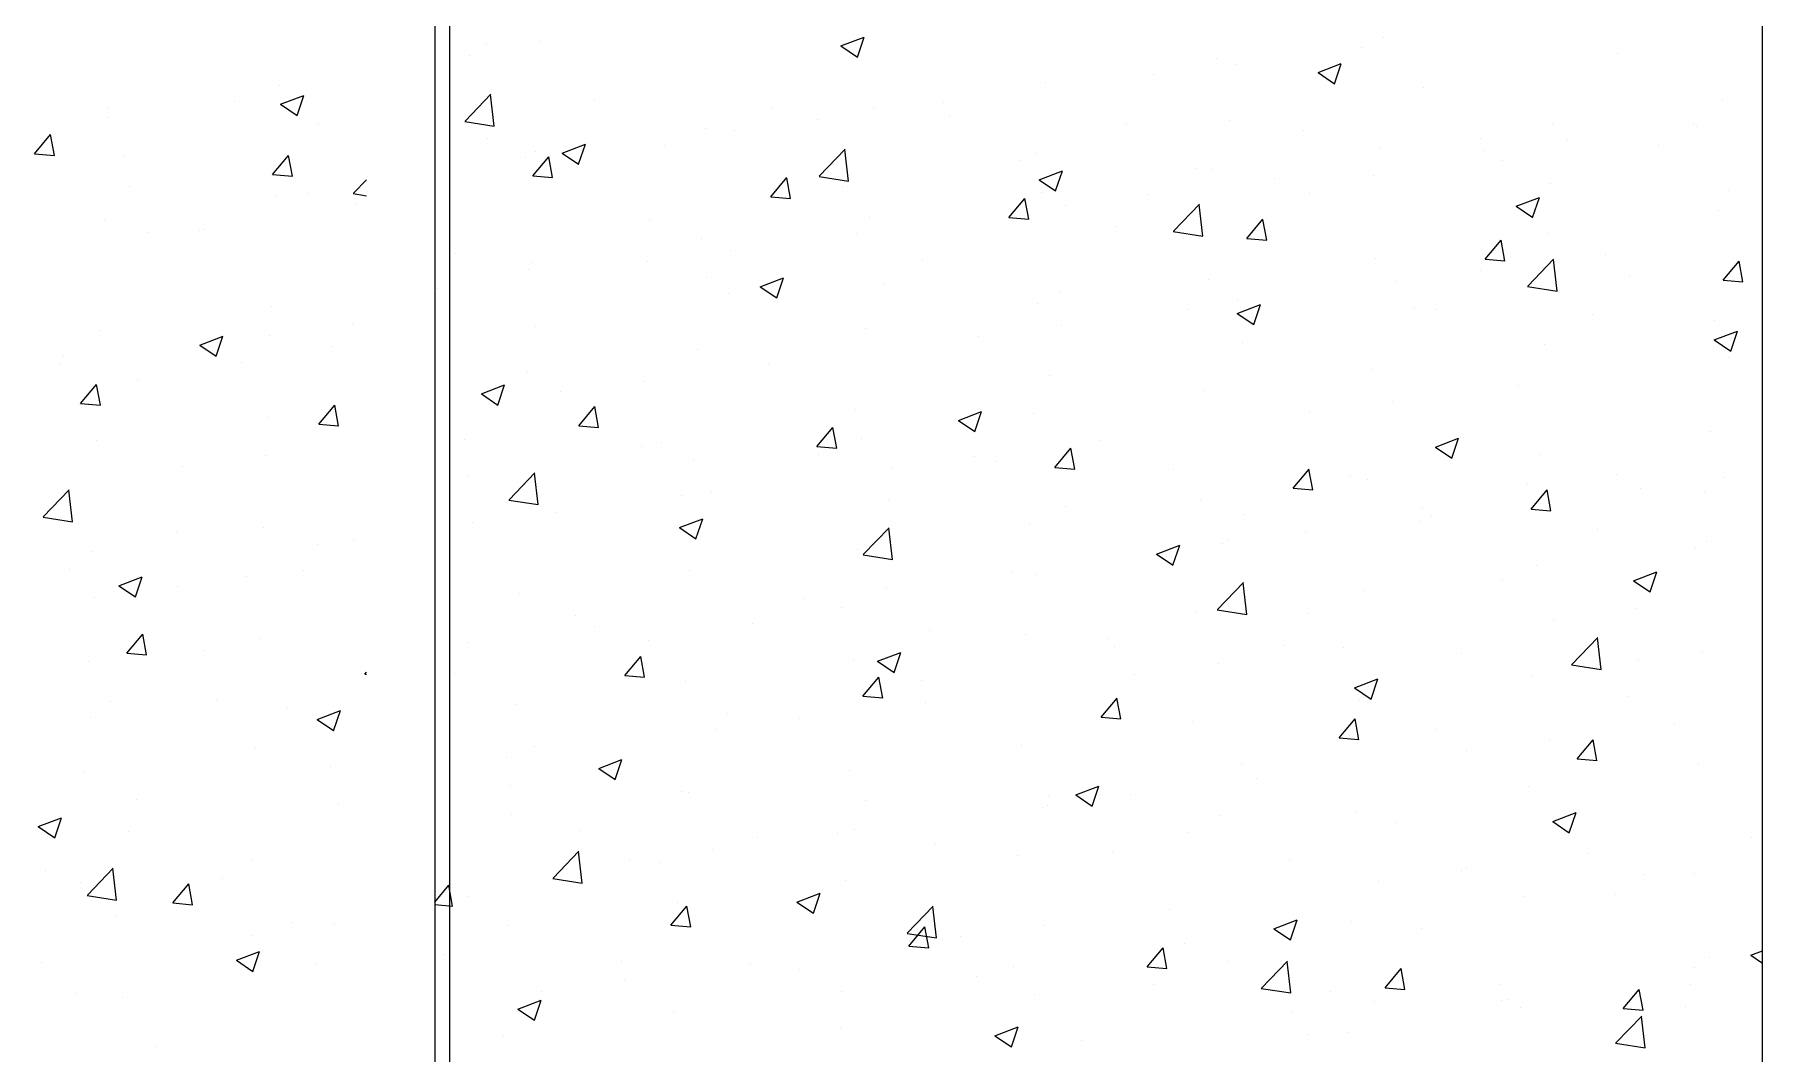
# Model space of a CAD drawing. Header units: millimetres. Extents: x 331487 to 517269, y 198509 to 399936.
# Drawn here: x 419825 to 420346, y 395405 to 395712 of the extents above; entities that cross this region are included whole.
import ezdxf

# ---------------------------------------------------------------- set-up
doc = ezdxf.new("R2010")
doc.units = ezdxf.units.MM
doc.header["$MEASUREMENT"] = 0
doc.layers.add('9th_Column', color=2, linetype='Continuous', lineweight=25)
doc.layers.add('COLUMN', color=6, linetype='Continuous')

msp = doc.modelspace()

# ---------------------------------------------------------------- linework, layer by layer
at = {"layer": '9th_Column'}
msp.add_line((419950.13, 398049.03), (419950.13, 392649.03), dxfattribs=at)
at = {"layer": 'COLUMN'}
for p, q in [((419945.71, 399936.48), (419945.71, 381283.05)), ((420345.71, 381283.05), (420345.71, 399936.48))]:
    msp.add_line(p, q, dxfattribs=at)
at = {"layer": 'COLUMN', "color": 2, "linetype": 'Continuous'}
for p, q in [((420068.11, 395708.88), (420075.11, 395711.56)), ((420073.08, 395705.52), (420075.11, 395711.56)), ((420231.69, 395711.43), (420231.69, 395711.43)), ((419956.12, 395706.11), (419956.12, 395706.11)), ((419961.35, 395709.7), (419961.35, 395709.7)), ((419977.26, 395710.34), (419977.26, 395710.34)), ((420068.11, 395708.88), (420073.09, 395705.52)), ((420225.04, 395708.44), (420225.04, 395708.44)), ((420301.9, 395706.5), (420301.9, 395706.5)), ((420181.18, 395705.03), (420181.18, 395705.03)), ((420187.17, 395703.45), (420187.17, 395703.45)), ((420211.82, 395700.87), (420218.83, 395703.56)), ((420211.83, 395700.87), (420216.8, 395697.51)), ((420216.79, 395697.51), (420218.82, 395703.55)), ((419898.91, 395696.97), (419898.91, 395696.97)), ((420129.84, 395697.99), (420129.84, 395697.99)), ((420162.13, 395700.16), (420162.13, 395700.16)), ((420243.58, 395696.49), (420243.58, 395696.49)), ((419847.56, 395689.92), (419847.56, 395689.92)), ((419885.36, 395692.24), (419885.36, 395692.24)), ((419899.26, 395691.33), (419906.26, 395694.02)), ((419899.26, 395691.33), (419904.23, 395687.98)), ((419904.23, 395687.98), (419906.25, 395694.02)), ((419954.85, 395686.21), (419962.64, 395694.33)), ((419963.65, 395684.74), (419962.55, 395694.24)), ((419993.99, 395692.32), (419993.99, 395692.32)), ((420047.37, 395690.06), (420047.37, 395690.06)), ((420077.9, 395690.49), (420077.9, 395690.49)), ((420098.98, 395691.84), (420098.98, 395691.84)), ((420333.76, 395692.68), (420333.76, 395692.68)), ((419847.49, 395687.25), (419847.49, 395687.25)), ((419910.65, 395685.46), (419910.65, 395685.46)), ((419954.76, 395686.12), (419963.65, 395684.74)), ((420061.11, 395686.86), (420061.11, 395686.86)), ((420100.75, 395687.81), (420100.75, 395687.81)), ((420154.13, 395685.55), (420154.13, 395685.55)), ((420185.26, 395686.48), (420185.26, 395686.48)), ((420282.41, 395685.64), (420282.41, 395685.64)), ((420324.8, 395685.6), (420324.8, 395685.6)), ((419825.16, 395676.45), (419829.98, 395682.2)), ((419831.13, 395675.92), (419829.98, 395682.19)), ((419961.69, 395681.14), (419961.69, 395681.14)), ((420027.39, 395684.09), (420027.39, 395684.09)), ((420036.07, 395683.56), (420036.07, 395683.56)), ((420207.52, 395683.3), (420207.52, 395683.3)), ((420260.9, 395681.04), (420260.9, 395681.04)), ((420286.92, 395680.61), (420286.92, 395680.61)), ((420325.86, 395684.55), (420325.86, 395684.55)), ((419825.16, 395676.45), (419831.14, 395675.93)), ((419852.33, 395675.45), (419852.33, 395675.45)), ((419896.88, 395670.18), (419901.71, 395675.92)), ((419902.86, 395669.65), (419901.7, 395675.92)), ((419972.92, 395675.25), (419972.92, 395675.25)), ((419975.23, 395669.76), (419980.05, 395675.51)), ((419976.04, 395677.05), (419976.04, 395677.05)), ((419981.21, 395669.23), (419980.05, 395675.5)), ((419984.09, 395676.62), (419991.09, 395679.31)), ((419984.09, 395676.62), (419989.06, 395673.27)), ((419989.06, 395673.27), (419991.09, 395679.31)), ((420015.07, 395678.89), (420015.07, 395678.89)), ((420061.57, 395669.66), (420069.36, 395677.78)), ((420068.45, 395676.63), (420068.45, 395676.63)), ((420070.38, 395668.19), (420069.27, 395677.69)), ((420121.84, 395674.37), (420121.84, 395674.37)), ((420126.94, 395676.47), (420126.94, 395676.47)), ((420230.48, 395678.14), (420230.48, 395678.14)), ((420261.89, 395677.31), (420261.89, 395677.31)), ((420267.54, 395674.54), (420267.54, 395674.54)), ((420314.28, 395678.78), (420314.28, 395678.78)), ((419896.89, 395670.18), (419902.86, 395669.66)), ((419975.23, 395669.76), (419981.21, 395669.24)), ((420046.96, 395663.49), (420051.78, 395669.23)), ((420052.93, 395662.96), (420051.78, 395669.22)), ((420061.49, 395669.57), (420070.38, 395668.19)), ((420127.8, 395668.61), (420134.8, 395671.3)), ((420132.77, 395665.26), (420134.8, 395671.3)), ((420175.22, 395672.12), (420175.22, 395672.12)), ((420179.96, 395671.74), (420179.96, 395671.74)), ((420228.6, 395669.86), (420228.6, 395669.86)), ((419853.89, 395666.64), (419853.89, 395666.64)), ((419907.27, 395664.38), (419907.27, 395664.38)), ((419921.18, 395664.41), (419925.13, 395663.8)), ((419921.27, 395664.51), (419925.13, 395668.53)), ((420068.62, 395666.46), (420068.62, 395666.46)), ((420127.8, 395668.61), (420132.78, 395665.26)), ((420128.62, 395664.7), (420128.62, 395664.7)), ((420160.86, 395664.01), (420160.86, 395664.01)), ((420198.73, 395669), (420198.73, 395669)), ((420209.22, 395664.53), (420209.22, 395664.53)), ((420281.98, 395667.61), (420281.98, 395667.61)), ((420335.37, 395665.35), (420335.37, 395665.35)), ((419897.69, 395663.68), (419897.69, 395663.68)), ((419922.21, 395661.11), (419922.21, 395661.11)), ((420046.96, 395663.49), (420052.94, 395662.96)), ((420118.69, 395657.21), (420123.51, 395662.96)), ((420124.66, 395656.68), (420123.5, 395662.95)), ((420135.83, 395660.72), (420135.83, 395660.72)), ((420168.3, 395653.11), (420176.09, 395661.23)), ((420177.1, 395651.64), (420176, 395661.13)), ((420271.52, 395660.61), (420278.52, 395663.29)), ((420271.52, 395660.61), (420276.49, 395657.25)), ((420276.48, 395657.25), (420278.51, 395663.29)), ((420332.54, 395659.39), (420332.54, 395659.39)), ((419846.35, 395656.63), (419846.35, 395656.63)), ((419876.3, 395653.49), (419876.3, 395653.49)), ((420010.31, 395656.45), (420010.31, 395656.45)), ((420076.68, 395657.2), (420076.68, 395657.2)), ((420118.69, 395657.21), (420124.66, 395656.69)), ((420150.9, 395654.51), (420150.9, 395654.51)), ((420190.41, 395650.94), (420195.23, 395656.68)), ((420196.39, 395650.41), (420195.23, 395656.67)), ((419859.06, 395652.8), (419859.06, 395652.8)), ((419874.97, 395653.21), (419874.97, 395653.21)), ((420026.17, 395650.8), (420026.17, 395650.8)), ((420072.67, 395652.4), (420072.67, 395652.4)), ((420168.21, 395653.01), (420177.1, 395651.64)), ((420190.41, 395650.94), (420196.39, 395650.41)), ((420262.14, 395644.66), (420266.96, 395650.41)), ((420268.11, 395644.13), (420266.96, 395650.4)), ((420281.2, 395652.35), (420281.2, 395652.35)), ((419951.99, 395646.44), (419951.99, 395646.44)), ((419974.83, 395643.76), (419974.83, 395643.76)), ((420009.77, 395644.12), (420009.77, 395644.12)), ((420034.8, 395647.42), (420034.8, 395647.42)), ((420092.59, 395644.5), (420092.59, 395644.5)), ((420229.26, 395644.86), (420229.26, 395644.86)), ((420262.14, 395644.66), (420268.12, 395644.14)), ((420275.02, 395636.56), (420282.81, 395644.67)), ((420283.83, 395635.09), (420282.72, 395644.58)), ((420298.49, 395646.15), (420298.49, 395646.15)), ((420333.86, 395638.39), (420338.68, 395644.13)), ((420339.84, 395637.86), (420338.68, 395644.12)), ((419974.09, 395641.49), (419974.09, 395641.49)), ((420027.47, 395639.23), (420027.47, 395639.23)), ((420043.78, 395636.36), (420050.78, 395639.05)), ((420048.75, 395633.01), (420050.78, 395639.05)), ((420178.75, 395638.45), (420178.75, 395638.45)), ((420235.58, 395637.87), (420235.58, 395637.87)), ((420260.62, 395641.17), (420260.62, 395641.17)), ((420305.73, 395639.54), (420305.73, 395639.54)), ((420333.86, 395638.39), (420339.84, 395637.86)), ((419946.61, 395635.81), (419946.61, 395635.81)), ((420034.27, 395634.49), (420034.27, 395634.49)), ((420043.78, 395636.36), (420048.75, 395633.01)), ((420080.86, 395636.98), (420080.86, 395636.98)), ((420134.24, 395634.72), (420134.24, 395634.72)), ((420274.93, 395636.46), (420283.83, 395635.08)), ((419896.48, 395630.39), (419896.48, 395630.39)), ((420127.41, 395631.41), (420127.41, 395631.41)), ((420172.43, 395629.56), (420172.43, 395629.56)), ((420187.49, 395628.35), (420194.5, 395631.04)), ((420187.49, 395628.35), (420192.47, 395625)), ((420187.62, 395632.46), (420187.62, 395632.46)), ((420192.46, 395625), (420194.49, 395631.04)), ((420241, 395630.21), (420241, 395630.21)), ((420247.41, 395629.53), (420247.41, 395629.53)), ((420294.39, 395627.95), (420294.39, 395627.95)), ((419845.13, 395623.35), (419845.13, 395623.35)), ((419920.94, 395624.97), (419920.94, 395624.97)), ((419975.95, 395624.48), (419975.95, 395624.48)), ((420075.47, 395623.91), (420075.47, 395623.91)), ((420134.55, 395624.57), (420134.55, 395624.57)), ((420331.21, 395620.34), (420338.21, 395623.03)), ((420331.33, 395626.1), (420331.33, 395626.1)), ((420336.18, 395616.99), (420338.2, 395623.03)), ((419874.92, 395618.82), (419881.93, 395621.51)), ((419874.92, 395618.82), (419879.9, 395615.46)), ((419879.89, 395615.46), (419881.92, 395621.5)), ((419895.9, 395621.67), (419895.9, 395621.67)), ((419914.49, 395618.5), (419914.49, 395618.5)), ((420024.96, 395617.51), (420024.96, 395617.51)), ((420109.52, 395621.28), (420109.52, 395621.28)), ((420189.1, 395619.52), (420189.1, 395619.52)), ((420279.98, 395619.06), (420279.98, 395619.06)), ((420331.21, 395620.34), (420336.18, 395616.99)), ((419832.75, 395613.36), (419832.75, 395613.36)), ((419833.99, 395615.81), (419833.99, 395615.81)), ((419887.38, 395613.55), (419887.38, 395613.55)), ((420046.37, 395612.96), (420046.37, 395612.96)), ((420335.34, 395615.03), (420335.34, 395615.03)), ((419839.03, 395601.24), (419843.85, 395606.98)), ((419845.01, 395600.7), (419843.85, 395606.97)), ((419856.17, 395608.49), (419856.17, 395608.49)), ((419959.76, 395604.11), (419966.76, 395606.8)), ((419964.73, 395600.75), (419966.76, 395606.8)), ((419973.61, 395610.47), (419973.61, 395610.47)), ((420008.49, 395607.98), (420008.49, 395607.98)), ((420130.78, 395609.51), (420130.78, 395609.51)), ((420228.04, 395611.57), (420228.04, 395611.57)), ((420272.18, 395606.71), (420272.18, 395606.71)), ((419959.76, 395604.11), (419964.73, 395600.75)), ((419983.46, 395604.68), (419983.46, 395604.68)), ((420177.53, 395605.16), (420177.53, 395605.16)), ((420234.31, 395601.73), (420234.31, 395601.73)), ((419839.03, 395601.24), (419845.01, 395600.71)), ((419895.26, 395597.1), (419895.26, 395597.1)), ((419910.76, 395594.96), (419915.58, 395600.71)), ((419916.73, 395594.43), (419915.58, 395600.7)), ((419989.11, 395594.54), (419993.93, 395600.29)), ((419995.08, 395594.01), (419993.93, 395600.28)), ((420072.46, 395599.5), (420072.46, 395599.5)), ((420103.47, 395596.1), (420110.47, 395598.79)), ((420108.44, 395592.74), (420110.47, 395598.79)), ((420126.19, 395598.12), (420126.19, 395598.12)), ((420209.28, 395598.43), (420209.28, 395598.43)), ((419910.76, 395594.96), (419916.74, 395594.44)), ((419989.11, 395594.54), (419995.09, 395594.02)), ((420060.83, 395588.27), (420065.66, 395594.01)), ((420066.81, 395587.74), (420065.65, 395594.01)), ((420103.47, 395596.1), (420108.45, 395592.74)), ((420330.11, 395592.82), (420330.11, 395592.82)), ((419843.92, 395590.06), (419843.92, 395590.06)), ((419954.62, 395590.39), (419954.62, 395590.39)), ((420008, 395588.13), (420008, 395588.13)), ((420014.14, 395589.49), (420014.14, 395589.49)), ((420060.84, 395588.27), (420066.81, 395587.75)), ((420061.38, 395585.88), (420061.38, 395585.88)), ((420074.25, 395590.63), (420074.25, 395590.63)), ((420132.56, 395581.99), (420137.38, 395587.74)), ((420138.53, 395581.46), (420137.38, 395587.73)), ((420146.12, 395590.12), (420146.12, 395590.12)), ((420247.18, 395588.09), (420254.19, 395590.78)), ((420247.18, 395588.09), (420252.16, 395584.74)), ((420252.15, 395584.73), (420254.18, 395590.78)), ((419869.6, 395582.23), (419869.6, 395582.23)), ((419894.63, 395585.53), (419894.63, 395585.53)), ((420023.74, 395584.22), (420023.74, 395584.22)), ((420083.21, 395581.84), (420083.21, 395581.84)), ((420108.25, 395585.13), (420108.25, 395585.13)), ((420114.77, 395583.62), (420114.77, 395583.62)), ((420132.56, 395581.99), (420138.54, 395581.47)), ((420168.15, 395581.37), (420168.15, 395581.37)), ((420204.29, 395575.72), (420209.11, 395581.46)), ((420210.26, 395575.19), (420209.1, 395581.46)), ((420278.77, 395585.77), (420278.77, 395585.77)), ((419955.82, 395579.48), (419955.82, 395579.48)), ((419968.11, 395572.25), (419975.9, 395580.37)), ((419972.4, 395577.18), (419972.4, 395577.18)), ((419975.7, 395576.95), (419975.7, 395576.95)), ((419976.91, 395570.78), (419975.81, 395580.27)), ((420204.29, 395575.72), (420210.26, 395575.19)), ((420221.53, 395579.11), (420221.53, 395579.11)), ((420226.83, 395578.28), (420226.83, 395578.28)), ((420274.91, 395576.85), (420274.91, 395576.85)), ((420301.6, 395579.87), (420301.6, 395579.87)), ((420309.03, 395575.59), (420309.03, 395575.59)), ((420334.06, 395578.88), (420334.06, 395578.88)), ((419827.8, 395567.09), (419835.59, 395575.21)), ((419836.61, 395565.62), (419835.5, 395575.12)), ((419968.02, 395572.15), (419976.91, 395570.78)), ((420020.06, 395573.52), (420020.06, 395573.52)), ((420029.09, 395574.7), (420029.09, 395574.7)), ((420082.47, 395572.44), (420082.47, 395572.44)), ((420135.85, 395570.19), (420135.85, 395570.19)), ((420176.32, 395571.87), (420176.32, 395571.87)), ((420276.01, 395569.44), (420280.83, 395575.19)), ((420281.99, 395568.91), (420280.83, 395575.18)), ((420328.29, 395574.6), (420328.29, 395574.6)), ((419827.71, 395567), (419836.61, 395565.62)), ((419957.15, 395565.24), (419957.15, 395565.24)), ((419982.19, 395568.53), (419982.19, 395568.53)), ((420019.45, 395563.85), (420026.45, 395566.53)), ((420024.42, 395560.49), (420026.45, 395566.53)), ((420189.23, 395567.93), (420189.23, 395567.93)), ((420242.62, 395565.68), (420242.62, 395565.68)), ((420243.29, 395569.86), (420243.29, 395569.86)), ((420245.88, 395567.27), (420245.88, 395567.27)), ((420276.01, 395569.44), (420281.99, 395568.92)), ((419867.9, 395562.45), (419867.9, 395562.45)), ((419894.04, 395563.81), (419894.04, 395563.81)), ((419921.29, 395560.2), (419921.29, 395560.2)), ((420019.45, 395563.85), (420024.42, 395560.49)), ((420074.83, 395555.7), (420082.62, 395563.81)), ((420083.64, 395554.23), (420082.53, 395563.72)), ((420124.97, 395564.83), (420124.97, 395564.83)), ((420184.97, 395559.85), (420184.97, 395559.85)), ((420208, 395562.29), (420208, 395562.29)), ((420296, 395563.42), (420296, 395563.42)), ((419842.7, 395556.77), (419842.7, 395556.77)), ((419910.36, 395558.83), (419910.36, 395558.83)), ((420073.03, 395557.34), (420073.03, 395557.34)), ((420074.74, 395555.6), (420083.64, 395554.22)), ((420163.16, 395555.84), (420170.16, 395558.53)), ((420163.16, 395555.84), (420168.14, 395552.48)), ((420168.13, 395552.48), (420170.16, 395558.52)), ((420182.97, 395558.99), (420182.97, 395558.99)), ((420325.57, 395557.92), (420325.57, 395557.92)), ((420328.89, 395559.53), (420328.89, 395559.53)), ((419835.61, 395551.28), (419835.61, 395551.28)), ((419906.2, 395551.07), (419906.2, 395551.07)), ((420022.52, 395550.93), (420022.52, 395550.93)), ((420119.81, 395550.68), (420119.81, 395550.68)), ((420126.65, 395549.84), (420126.65, 395549.84)), ((420277.55, 395552.48), (420277.55, 395552.48)), ((420306.87, 395547.83), (420313.88, 395550.52)), ((420311.84, 395544.47), (420313.87, 395550.52)), ((419850.59, 395546.3), (419857.6, 395548.99)), ((419850.59, 395546.3), (419855.57, 395542.95)), ((419852.04, 395548.82), (419852.04, 395548.82)), ((419855.56, 395542.95), (419857.59, 395548.99)), ((419868.32, 395546.09), (419868.32, 395546.09)), ((419888.99, 395549.02), (419888.99, 395549.02)), ((420081.94, 395545.69), (420081.94, 395545.69)), ((420181.56, 395539.14), (420189.34, 395547.26)), ((420190.36, 395537.67), (420189.25, 395547.17)), ((420225.61, 395544.99), (420225.61, 395544.99)), ((420267.25, 395547.91), (420267.25, 395547.91)), ((420306.87, 395547.83), (420311.85, 395544.47)), ((420345.63, 395544.43), (420345.63, 395544.43)), ((419843.29, 395542.79), (419843.29, 395542.79)), ((419971.18, 395543.89), (419971.18, 395543.89)), ((420056.91, 395542.39), (420056.91, 395542.39)), ((420068.33, 395539.83), (420068.33, 395539.83)), ((420181.47, 395539.05), (420190.36, 395537.67)), ((420307.76, 395539.44), (420307.76, 395539.44)), ((419988.11, 395537.3), (419988.11, 395537.3)), ((419993.75, 395534.08), (419993.75, 395534.08)), ((420041.49, 395535.05), (420041.49, 395535.05)), ((420175.1, 395538.59), (420175.1, 395538.59)), ((420208.93, 395537.9), (420208.93, 395537.9)), ((420282.72, 395536.15), (420282.72, 395536.15)), ((419852.91, 395526.02), (419857.73, 395531.76)), ((419858.88, 395525.49), (419857.73, 395531.75)), ((419892.83, 395530.52), (419892.83, 395530.52)), ((419955.88, 395529.09), (419955.88, 395529.09)), ((420010.01, 395529.82), (420010.01, 395529.82)), ((420094.87, 395532.79), (420094.87, 395532.79)), ((420123.76, 395531.54), (420123.76, 395531.54)), ((420148.25, 395530.53), (420148.25, 395530.53)), ((420288.28, 395522.59), (420296.07, 395530.71)), ((420297.08, 395521.12), (420295.98, 395530.62)), ((419841.48, 395523.48), (419841.48, 395523.48)), ((419852.91, 395526.02), (419858.89, 395525.49)), ((419876, 395526.86), (419876, 395526.86)), ((420002.98, 395519.32), (420007.8, 395525.07)), ((420008.96, 395518.79), (420007.8, 395525.06)), ((420071.82, 395524.05), (420071.82, 395524.05)), ((420079.14, 395523.58), (420086.14, 395526.27)), ((420079.14, 395523.58), (420084.11, 395520.23)), ((420084.11, 395520.23), (420086.14, 395526.27)), ((420150.61, 395527.89), (420150.61, 395527.89)), ((420201.64, 395528.28), (420201.64, 395528.28)), ((420219.57, 395527.83), (420219.57, 395527.83)), ((420255.02, 395526.02), (420255.02, 395526.02)), ((420308.4, 395523.77), (420308.4, 395523.77)), ((420327.68, 395526.24), (420327.68, 395526.24)), ((419924.64, 395519.74), (419925.13, 395520.33)), ((419924.64, 395519.74), (419925.13, 395519.7)), ((419951.69, 395519.81), (419951.69, 395519.81)), ((420002.98, 395519.32), (420008.96, 395518.8)), ((420074.71, 395513.05), (420079.53, 395518.79)), ((420080.68, 395512.52), (420079.53, 395518.79)), ((420156.66, 395519.55), (420156.66, 395519.55)), ((420181.7, 395522.85), (420181.7, 395522.85)), ((420222.85, 395515.58), (420229.85, 395518.26)), ((420227.82, 395512.22), (420229.85, 395518.26)), ((420276.33, 395519.2), (420276.33, 395519.2)), ((420288.19, 395522.5), (420297.08, 395521.12)), ((420021.31, 395517.64), (420021.31, 395517.64)), ((420074.71, 395513.05), (420080.69, 395512.53)), ((420092.29, 395517.88), (420092.29, 395517.88)), ((420222.85, 395515.58), (420227.83, 395512.22)), ((420305.44, 395512.91), (420305.44, 395512.91)), ((419848.01, 395511.62), (419848.01, 395511.62)), ((419879.89, 395511.63), (419879.89, 395511.63)), ((419901.39, 395509.37), (419901.39, 395509.37)), ((419910.28, 395506.04), (419917.29, 395508.73)), ((419915.25, 395502.68), (419917.28, 395508.73)), ((419969.96, 395510.6), (419969.96, 395510.6)), ((420033.97, 395507.86), (420033.97, 395507.86)), ((420093.51, 395511.23), (420093.51, 395511.23)), ((420146.44, 395506.77), (420151.26, 395512.52)), ((420152.41, 395506.24), (420151.25, 395512.51)), ((420224.4, 395511.7), (420224.4, 395511.7)), ((419842.02, 395506.64), (419842.02, 395506.64)), ((419910.28, 395506.04), (419915.26, 395502.69)), ((420030.6, 395502.95), (420030.6, 395502.95)), ((420055.63, 395506.25), (420055.63, 395506.25)), ((420146.44, 395506.77), (420152.41, 395506.25)), ((420173.88, 395505.3), (420173.88, 395505.3)), ((420218.16, 395500.5), (420222.98, 395506.24)), ((420224.14, 395499.97), (420222.98, 395506.24)), ((420247.12, 395502.9), (420247.12, 395502.9)), ((420319.32, 395504.99), (420319.32, 395504.99)), ((419975.65, 395497.85), (419975.65, 395497.85)), ((420122.54, 395498.26), (420122.54, 395498.26)), ((420218.16, 395500.5), (420224.14, 395499.98)), ((420281.45, 395500), (420281.45, 395500)), ((420289.89, 395494.22), (420294.71, 395499.97)), ((420295.86, 395493.69), (420294.71, 395499.96)), ((419891.61, 395497.23), (419891.61, 395497.23)), ((419967.44, 395494.64), (419967.44, 395494.64)), ((419995.12, 395491.33), (420002.12, 395494.02)), ((420000.09, 395487.98), (420002.11, 395494.02)), ((420188.8, 395492.89), (420188.8, 395492.89)), ((420256.42, 395496.7), (420256.42, 395496.7)), ((420289.89, 395494.22), (420295.87, 395493.7)), ((420326.46, 395492.95), (420326.46, 395492.95)), ((419840.27, 395490.19), (419840.27, 395490.19)), ((419914.19, 395491.87), (419914.19, 395491.87)), ((419995.12, 395491.33), (420000.09, 395487.98)), ((420070.6, 395490.76), (420070.6, 395490.76)), ((420193.26, 395488.39), (420193.26, 395488.39)), ((419855.87, 395481.86), (419855.87, 395481.86)), ((419968.63, 395486.2), (419968.63, 395486.2)), ((420020.09, 395484.36), (420020.09, 395484.36)), ((420022.02, 395483.95), (420022.02, 395483.95)), ((420075.4, 395481.69), (420075.4, 395481.69)), ((420130.48, 395482.88), (420130.48, 395482.88)), ((420138.83, 395483.32), (420145.83, 395486.01)), ((420138.83, 395483.32), (420143.8, 395479.97)), ((420143.8, 395479.97), (420145.83, 395486.01)), ((420155.39, 395483.4), (420155.39, 395483.4)), ((420275.12, 395485.91), (420275.12, 395485.91)), ((419826.26, 395473.79), (419833.26, 395476.48)), ((419831.23, 395470.43), (419833.26, 395476.47)), ((419916.74, 395480.5), (419916.74, 395480.5)), ((419968.75, 395477.31), (419968.75, 395477.31)), ((420128.78, 395479.43), (420128.78, 395479.43)), ((420130.35, 395480.11), (420130.35, 395480.11)), ((420182.16, 395477.18), (420182.16, 395477.18)), ((420223.18, 395478.41), (420223.18, 395478.41)), ((420282.54, 395475.31), (420289.55, 395478)), ((420287.51, 395471.96), (420289.54, 395478)), ((419826.26, 395473.79), (419831.24, 395470.43)), ((419853.58, 395472.19), (419853.58, 395472.19)), ((419989.72, 395472.77), (419989.72, 395472.77)), ((420067.2, 395471.79), (420067.2, 395471.79)), ((420072.16, 395472.87), (420072.16, 395472.87)), ((420172.67, 395472.01), (420172.67, 395472.01)), ((420235.54, 395474.92), (420235.54, 395474.92)), ((420282.54, 395475.31), (420287.52, 395471.96)), ((420288.93, 395472.67), (420288.93, 395472.67)), ((419981.37, 395458.28), (419989.15, 395466.4)), ((419990.17, 395456.81), (419989.06, 395466.31)), ((420029.33, 395466.81), (420029.33, 395466.81)), ((420043.1, 395470.51), (420043.1, 395470.51)), ((420096.48, 395468.26), (420096.48, 395468.26)), ((420342.31, 395470.41), (420342.31, 395470.41)), ((419841.06, 395453.13), (419848.85, 395461.25)), ((419849.87, 395451.66), (419848.76, 395461.16)), ((419890.4, 395463.94), (419890.4, 395463.94)), ((420004.29, 395463.51), (420004.29, 395463.51)), ((420013.84, 395462.86), (420013.84, 395462.86)), ((420121.33, 395464.97), (420121.33, 395464.97)), ((420149.86, 395466), (420149.86, 395466)), ((420203.25, 395463.75), (420203.25, 395463.75)), ((420256.63, 395461.49), (420256.63, 395461.49)), ((420293.02, 395465.55), (420293.02, 395465.55)), ((419828.53, 395460.52), (419828.53, 395460.52)), ((419839.05, 395456.9), (419839.05, 395456.9)), ((419866.78, 395450.8), (419871.61, 395456.54)), ((419872.76, 395450.27), (419871.6, 395456.53)), ((419881.92, 395458.27), (419881.92, 395458.27)), ((419945.71, 395451.06), (419949.95, 395456.13)), ((419951.11, 395449.85), (419949.95, 395456.12)), ((419981.28, 395458.19), (419990.17, 395456.81)), ((420069.39, 395457.47), (420069.39, 395457.47)), ((420230.11, 395457.26), (420230.11, 395457.26)), ((420255.14, 395460.56), (420255.14, 395460.56)), ((420310.01, 395459.24), (420310.01, 395459.24)), ((420325.25, 395459.66), (420325.25, 395459.66)), ((419840.97, 395453.04), (419849.87, 395451.66)), ((419866.78, 395450.8), (419872.76, 395450.27)), ((419955.53, 395452.85), (419955.53, 395452.85)), ((420018.88, 395451.07), (420018.88, 395451.07)), ((420054.81, 395451.07), (420061.81, 395453.76)), ((420054.81, 395451.07), (420059.78, 395447.71)), ((420059.78, 395447.71), (420061.8, 395453.76)), ((420273.9, 395452.62), (420273.9, 395452.62)), ((420301.31, 395453.24), (420301.31, 395453.24)), ((419849.62, 395447.09), (419849.62, 395447.09)), ((419945.71, 395450.33), (419951.11, 395449.86)), ((420016.86, 395444.1), (420021.68, 395449.85)), ((420022.83, 395443.57), (420021.68, 395449.84)), ((420088.09, 395441.73), (420095.88, 395449.85)), ((420096.89, 395440.26), (420095.79, 395449.76)), ((420166.96, 395448.95), (420166.96, 395448.95)), ((420198.52, 395443.06), (420205.52, 395445.75)), ((420203.49, 395439.7), (420205.52, 395445.75)), ((419890.43, 395441.06), (419890.43, 395441.06)), ((419903, 395444.84), (419903, 395444.84)), ((419915.47, 395444.36), (419915.47, 395444.36)), ((419967.53, 395444.03), (419967.53, 395444.03)), ((420016.86, 395444.1), (420022.84, 395443.58)), ((420088, 395441.64), (420096.89, 395440.26)), ((420088.59, 395437.83), (420093.41, 395443.57)), ((420094.56, 395437.3), (420093.4, 395443.57)), ((420104.05, 395440.67), (420104.05, 395440.67)), ((420129.08, 395443.96), (420129.08, 395443.96)), ((420198.52, 395443.06), (420203.5, 395439.71)), ((420221.96, 395445.12), (420221.96, 395445.12)), ((420242.99, 395443.23), (420242.99, 395443.23)), ((419885.95, 395433.53), (419892.95, 395436.21)), ((419890.92, 395430.17), (419892.95, 395436.21)), ((419948.74, 395435.37), (419948.74, 395435.37)), ((420088.59, 395437.83), (420094.56, 395437.31)), ((420160.31, 395431.55), (420165.13, 395437.3)), ((420166.28, 395431.02), (420165.13, 395437.29)), ((420171.45, 395438.72), (420171.45, 395438.72)), ((420342.23, 395435.05), (420345.71, 395436.39)), ((420342.23, 395435.05), (420345.71, 395432.71)), ((419827.28, 395432.75), (419827.28, 395432.75)), ((419885.95, 395433.53), (419890.93, 395430.17)), ((419889.18, 395430.65), (419889.18, 395430.65)), ((419910.06, 395432.2), (419910.06, 395432.2)), ((420002.12, 395433.11), (420002.12, 395433.11)), ((420040.89, 395432.35), (420040.89, 395432.35)), ((420055.5, 395430.86), (420055.5, 395430.86)), ((420120.11, 395431.68), (420120.11, 395431.68)), ((420160.31, 395431.55), (420166.29, 395431.03)), ((420184.67, 395433.22), (420184.67, 395433.22)), ((420194.81, 395425.18), (420202.6, 395433.3)), ((420203.62, 395423.71), (420202.51, 395433.21)), ((420232.04, 395425.28), (420236.86, 395431.02)), ((420238.01, 395424.75), (420236.85, 395431.02)), ((420325.27, 395431.29), (420325.27, 395431.29)), ((420329.87, 395434.42), (420329.87, 395434.42)), ((420003.02, 395427.37), (420003.02, 395427.37)), ((420108.88, 395428.6), (420108.88, 395428.6)), ((420162.27, 395426.35), (420162.27, 395426.35)), ((420194.73, 395425.09), (420203.62, 395423.71)), ((420232.04, 395425.28), (420238.01, 395424.76)), ((420266.71, 395426.1), (420266.71, 395426.1)), ((420303.76, 395419), (420308.58, 395424.75)), ((420309.74, 395418.47), (420308.58, 395424.74)), ((420324.03, 395426.37), (420324.03, 395426.37)), ((419837.84, 395423.61), (419837.84, 395423.61)), ((419851.74, 395422.19), (419851.74, 395422.19)), ((419970.79, 395418.82), (419977.79, 395421.5)), ((419975.76, 395415.46), (419977.78, 395421.5)), ((419977.99, 395424.07), (419977.99, 395424.07)), ((420068.17, 395424.18), (420068.17, 395424.18)), ((420126.35, 395423.21), (420126.35, 395423.21)), ((420215.65, 395424.09), (420215.65, 395424.09)), ((420228.84, 395421.12), (420228.84, 395421.12)), ((420266.95, 395421.28), (420266.95, 395421.28)), ((420269.03, 395421.84), (420269.03, 395421.84)), ((420272.69, 395419.33), (420272.69, 395419.33)), ((420322.41, 395419.58), (420322.41, 395419.58)), ((419970.79, 395418.82), (419975.76, 395415.46)), ((420017.66, 395417.78), (420017.66, 395417.78)), ((420203.8, 395417.82), (420203.8, 395417.82)), ((420301.54, 395408.63), (420309.33, 395416.75)), ((420303.76, 395419), (420309.74, 395418.48)), ((420310.34, 395407.16), (420309.24, 395416.65)), ((419966.32, 395410.74), (419966.32, 395410.74)), ((420068.03, 395413.2), (420068.03, 395413.2)), ((420114.5, 395410.81), (420121.5, 395413.5)), ((420114.5, 395410.81), (420119.47, 395407.45)), ((420119.47, 395407.45), (420121.5, 395413.49)), ((420140.65, 395409.51), (420140.65, 395409.51)), ((420208.63, 395411.27), (420208.63, 395411.27)), ((420220.75, 395411.83), (420220.75, 395411.83)), ((419862.02, 395407.44), (419862.02, 395407.44)), ((420301.45, 395408.53), (420310.34, 395407.16))]:
    msp.add_line(p, q, dxfattribs=at)

doc.saveas('drawing.dxf')
